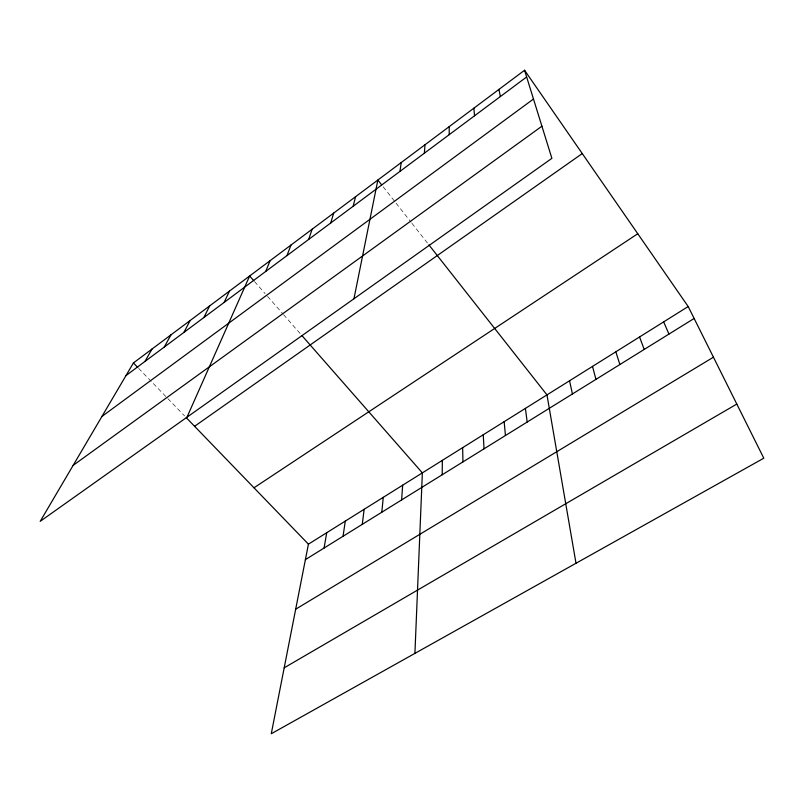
<?xml version="1.0" encoding="UTF-8"?>
<svg xmlns="http://www.w3.org/2000/svg" width="804" height="804" viewBox="0 0 804 804"><rect width="100%" height="100%" fill="white"/><g stroke="black" fill="none" stroke-linecap="round" stroke-linejoin="round"><path stroke-width="0.6" stroke-dasharray="4.02 3.01" d="M138.63 368.353L166.981 397.709M167.825 398.583L184.618 415.969M254.536 281.551L265.139 293.631M267.541 296.374L282.757 313.711M283.541 314.615L300.324 333.74M383.186 186.799L395.337 202.226M396.081 203.181L411.166 222.346M411.939 223.331L428.14 243.913"/><path stroke-width="1.21" d="M442.2 474.762L442.351 460.36M414.914 653.391L422.361 472.873L301.962 335.62M401.628 499.927L402.663 485.194M424.361 153.202L424.994 144.76M381.799 512.228L383.267 497.334M362.272 524.349L364.142 509.294M399.96 171.383L401.216 162.549M343.037 536.288L345.298 521.092M324.072 548.047L326.726 532.71M688.184 306.535L308.424 544.167L271.27 733.75L763.8 458.2L688.184 306.535L524.56 70.249L133.414 362.956L40.2 521.344L551.886 158.338L524.56 70.249M353.951 298.756L377.86 180.026L381.669 184.87M353.167 206.266L355.579 196.699M330.725 222.989L333.68 213.09M308.666 239.431L312.143 229.21M286.988 255.592L290.968 245.059M265.672 271.481L270.134 260.647M186.97 417.226L249.652 275.973L253.722 280.626M224.105 302.465L229.492 291.058M203.834 317.57L209.663 305.902M183.895 332.434L190.146 320.505M164.277 347.057L170.94 334.876M144.971 361.438L152.026 349.026M125.977 375.599L526.64 76.963M101.947 416.432L533.484 99.013M73.134 465.385L541.916 126.208M194.588 426.291L582.257 153.574M253.984 487.797L637.773 233.733M305.389 559.634L694.133 318.464M295.681 609.201L713.449 357.197M284.194 667.812L736.806 404.06M133.414 362.956L137.765 367.448M186.277 417.688L308.424 544.167M428.904 244.888L546.971 394.895L576.006 563.262M663.662 321.881L668.958 334.082M639.552 336.966L644.205 349.438M615.834 351.81L619.874 364.534M592.508 366.403L595.955 379.377M569.554 380.764L572.428 393.97M498.972 89.395L500.339 96.57M525.394 408.392L527.193 422.04M504.158 421.688L505.445 435.527M473.868 108.188L474.541 115.806M483.244 434.773L484.028 448.813M462.642 447.667L462.953 461.888M449.205 126.64L449.215 134.68"/></g></svg>
